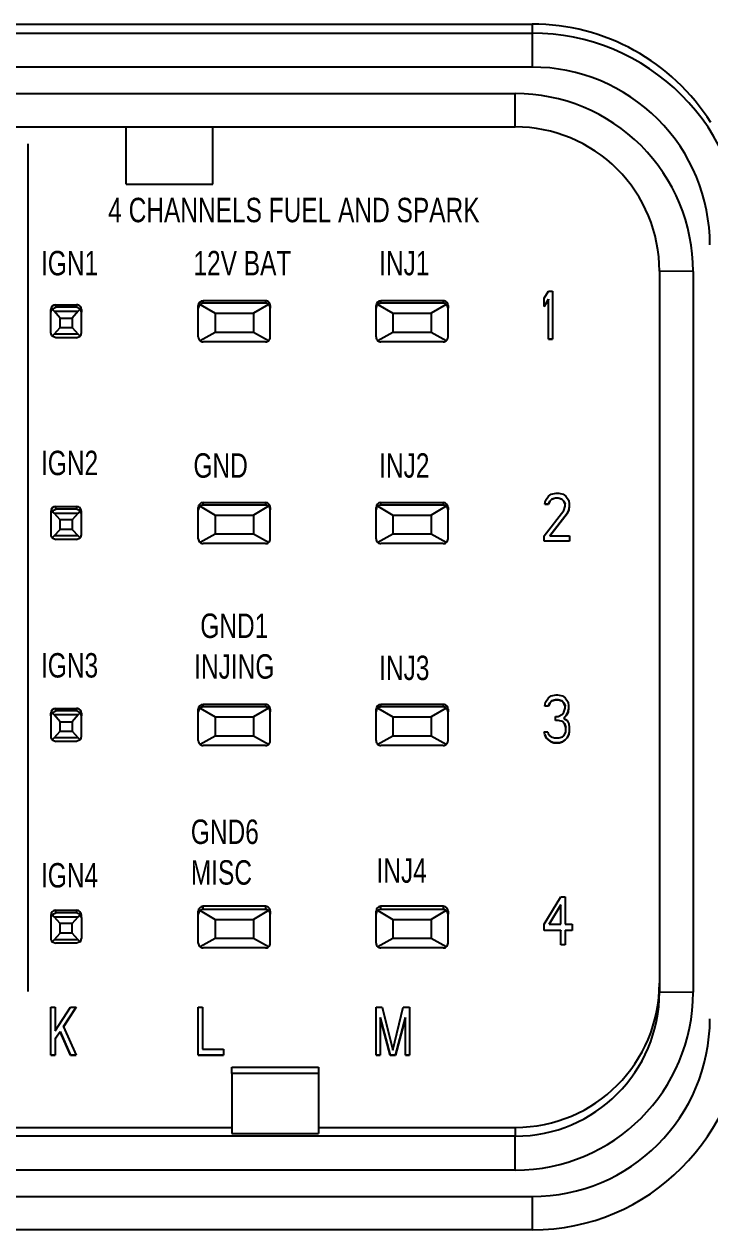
# Model space of a CAD drawing. Header units: inches. Extents: x -3.1 to 15.4, y 3.5 to 10.5.
# Drawn here: x 13.077 to 13.639, y 8.738 to 9.726 of the extents above; entities that cross this region are included whole.
import ezdxf

# ---------------------------------------------------------------- set-up
doc = ezdxf.new("R2010")
doc.units = ezdxf.units.IN
doc.header["$MEASUREMENT"] = 0
doc.layers.get('0').update_dxf_attribs({"linetype": 'CONTINUOUS'})
doc.layers.add('TAGS', color=1, linetype='CONTINUOUS')
doc.styles.get("Standard").update_dxf_attribs({"font": 'txt', "width": 0.75})

msp = doc.modelspace()

# ---------------------------------------------------------------- linework, layer by layer
at = {"color": 7, "linetype": 'Continuous'}
for p, q in [((12.87762, 9.72587), (13.49289, 9.72587)), ((13.49289, 9.72587), (13.49289, 9.71843)), ((12.12675, 9.71843), (13.49289, 9.71843)), ((13.49289, 9.71843), (13.49289, 9.69063)), ((13.49289, 9.69063), (12.12675, 9.69063)), ((12.14053, 9.66898), (13.47911, 9.66898)), ((13.47911, 9.64166), (13.47911, 9.66898)), ((12.14053, 9.64166), (13.47911, 9.64166)), ((13.16022, 9.59467), (13.16022, 9.64166)), ((13.23108, 9.59467), (13.23108, 9.64166)), ((13.16022, 9.59467), (13.23108, 9.59467)), ((13.62478, 9.52332), (13.59722, 9.52356)), ((13.59722, 9.52356), (13.59722, 8.93303)), ((13.62478, 9.52332), (13.62478, 8.93279)), ((13.50274, 9.50125), (13.50618, 9.50712)), ((13.50618, 9.50712), (13.50963, 9.50712)), ((13.50963, 9.50712), (13.50963, 9.46775)), ((13.0985, 9.48996), (13.0985, 9.49206)), ((13.09943, 9.49247), (13.10244, 9.49398)), ((13.10122, 9.49074), (13.09943, 9.49247)), ((13.10244, 9.49398), (13.10244, 9.496)), ((13.10244, 9.496), (13.11957, 9.496)), ((13.11957, 9.49398), (13.10244, 9.49398)), ((13.11957, 9.496), (13.11957, 9.49398)), ((13.12258, 9.49247), (13.11957, 9.49398)), ((13.12258, 9.49247), (13.12078, 9.49074)), ((13.1235, 9.49206), (13.1235, 9.48996)), ((13.21927, 9.49325), (13.21927, 9.49531)), ((13.21927, 9.46963), (13.21927, 9.49325)), ((13.22076, 9.49631), (13.23305, 9.48907)), ((13.22321, 9.49718), (13.22321, 9.49924)), ((13.27439, 9.49924), (13.22321, 9.49924)), ((13.27439, 9.49718), (13.22321, 9.49718)), ((13.27684, 9.49631), (13.26455, 9.48907)), ((13.27439, 9.49924), (13.27439, 9.49718)), ((13.27833, 9.49531), (13.27833, 9.49325)), ((13.27833, 9.46963), (13.27833, 9.49325)), ((13.36494, 9.49325), (13.36494, 9.49531)), ((13.36494, 9.46963), (13.36494, 9.49325)), ((13.36643, 9.49631), (13.37872, 9.48907)), ((13.36888, 9.49718), (13.36888, 9.49924)), ((13.42006, 9.49924), (13.36888, 9.49924)), ((13.42006, 9.49718), (13.36888, 9.49718)), ((13.42251, 9.49631), (13.41022, 9.48907)), ((13.42006, 9.49924), (13.42006, 9.49718)), ((13.424, 9.49531), (13.424, 9.49325)), ((13.424, 9.46963), (13.424, 9.49325)), ((13.50274, 9.49455), (13.50274, 9.50125)), ((13.50274, 9.49466), (13.50618, 9.50052)), ((13.50618, 9.50042), (13.50274, 9.49455)), ((13.50618, 9.50052), (13.50618, 9.50042)), ((13.50618, 9.46775), (13.50618, 9.50042)), ((13.0985, 9.47284), (13.0985, 9.48996)), ((13.10608, 9.4851), (13.10122, 9.49074)), ((13.10122, 9.49074), (13.12078, 9.49074)), ((13.10608, 9.47729), (13.10608, 9.4851)), ((13.10608, 9.4851), (13.11593, 9.4851)), ((13.12078, 9.49074), (13.11593, 9.4851)), ((13.11593, 9.4851), (13.11593, 9.47729)), ((13.1235, 9.47284), (13.1235, 9.48996)), ((13.23305, 9.48907), (13.26455, 9.48907)), ((13.23305, 9.48907), (13.23305, 9.47332)), ((13.26455, 9.48907), (13.26455, 9.47332)), ((13.37872, 9.48907), (13.41022, 9.48907)), ((13.37872, 9.48907), (13.37872, 9.47332)), ((13.41022, 9.48907), (13.41022, 9.47332)), ((13.10122, 9.47191), (13.10608, 9.47729)), ((13.10608, 9.47729), (13.11593, 9.47729)), ((13.11593, 9.47729), (13.12078, 9.47191)), ((13.23305, 9.47332), (13.22076, 9.46651)), ((13.26455, 9.47332), (13.23305, 9.47332)), ((13.27684, 9.46651), (13.26455, 9.47332)), ((13.37872, 9.47332), (13.36643, 9.46651)), ((13.41022, 9.47332), (13.37872, 9.47332)), ((13.42251, 9.46651), (13.41022, 9.47332)), ((13.10122, 9.47191), (13.09943, 9.47028)), ((13.10244, 9.46898), (13.09943, 9.47028)), ((13.12078, 9.47191), (13.10122, 9.47191)), ((13.11957, 9.46898), (13.10244, 9.46898)), ((13.11957, 9.46898), (13.12258, 9.47028)), ((13.12258, 9.47028), (13.12078, 9.47191)), ((13.27439, 9.46569), (13.22321, 9.46569)), ((13.42006, 9.46569), (13.36888, 9.46569)), ((13.50618, 9.46785), (13.50963, 9.46785)), ((13.50963, 9.46775), (13.50618, 9.46775)), ((13.50341, 9.33256), (13.50379, 9.33577)), ((13.50379, 9.33577), (13.50618, 9.33926)), ((13.50618, 9.33926), (13.50848, 9.34093)), ((13.50618, 9.33266), (13.50733, 9.33517)), ((13.50733, 9.33507), (13.50618, 9.33256)), ((13.50733, 9.33517), (13.50905, 9.33685)), ((13.50905, 9.33674), (13.50733, 9.33507)), ((13.50733, 9.33517), (13.50733, 9.33507)), ((13.50848, 9.34093), (13.5125, 9.34177)), ((13.50905, 9.33685), (13.51192, 9.33769)), ((13.51192, 9.33758), (13.50905, 9.33674)), ((13.50905, 9.33685), (13.50905, 9.33674)), ((13.51192, 9.33769), (13.51192, 9.33758)), ((13.51192, 9.33769), (13.51422, 9.33769)), ((13.51422, 9.33758), (13.51192, 9.33758)), ((13.5125, 9.34177), (13.51479, 9.34177)), ((13.51422, 9.33769), (13.51422, 9.33758)), ((13.51422, 9.33769), (13.51709, 9.33685)), ((13.51709, 9.33674), (13.51422, 9.33758)), ((13.51479, 9.34177), (13.51824, 9.34093)), ((13.51709, 9.33685), (13.51709, 9.33674)), ((13.51709, 9.33685), (13.51881, 9.33517)), ((13.51881, 9.33507), (13.51709, 9.33674)), ((13.51824, 9.34093), (13.52053, 9.33926)), ((13.51881, 9.33517), (13.51881, 9.33507)), ((13.51881, 9.33517), (13.51996, 9.33266)), ((13.51996, 9.33256), (13.51881, 9.33507)), ((13.52053, 9.33926), (13.52293, 9.33576)), ((13.52293, 9.33576), (13.52336, 9.33256)), ((13.0985, 9.32671), (13.0985, 9.32462)), ((13.0985, 9.32462), (13.0985, 9.30749)), ((13.09943, 9.32712), (13.10244, 9.32863)), ((13.09943, 9.32713), (13.10122, 9.32539)), ((13.10608, 9.31975), (13.10122, 9.32539)), ((13.10122, 9.32539), (13.12078, 9.32539)), ((13.10244, 9.32863), (13.10244, 9.33065)), ((13.10244, 9.33065), (13.11957, 9.33065)), ((13.11957, 9.32863), (13.10244, 9.32863)), ((13.12078, 9.32539), (13.11593, 9.31975)), ((13.11957, 9.33065), (13.11957, 9.32863)), ((13.12258, 9.32713), (13.11957, 9.32863)), ((13.12078, 9.32539), (13.12258, 9.32713)), ((13.1235, 9.32462), (13.1235, 9.32671)), ((13.1235, 9.30749), (13.1235, 9.32462)), ((13.21927, 9.3279), (13.21927, 9.32996)), ((13.21927, 9.30428), (13.21927, 9.3279)), ((13.22076, 9.33096), (13.23305, 9.32372)), ((13.22321, 9.33183), (13.22321, 9.3339)), ((13.22321, 9.3339), (13.27439, 9.3339)), ((13.27439, 9.33183), (13.22321, 9.33183)), ((13.27684, 9.33096), (13.26455, 9.32372)), ((13.27439, 9.3339), (13.27439, 9.33183)), ((13.27833, 9.32996), (13.27833, 9.3279)), ((13.27833, 9.30428), (13.27833, 9.3279)), ((13.36494, 9.3279), (13.36494, 9.32996)), ((13.36494, 9.30428), (13.36494, 9.3279)), ((13.36643, 9.33096), (13.37872, 9.32372)), ((13.36888, 9.33183), (13.36888, 9.3339)), ((13.36888, 9.3339), (13.42006, 9.3339)), ((13.42006, 9.33183), (13.36888, 9.33183)), ((13.42251, 9.33096), (13.41022, 9.32372)), ((13.42006, 9.3339), (13.42006, 9.33183)), ((13.424, 9.32996), (13.424, 9.3279)), ((13.424, 9.30428), (13.424, 9.3279)), ((13.50274, 9.30659), (13.51881, 9.32753)), ((13.50331, 9.33266), (13.50618, 9.33266)), ((13.50618, 9.33256), (13.50341, 9.33256)), ((13.50618, 9.33266), (13.50618, 9.33256)), ((13.50733, 9.30669), (13.52168, 9.32512)), ((13.52168, 9.32502), (13.50733, 9.30659)), ((13.51881, 9.32753), (13.51996, 9.33088)), ((13.51996, 9.33266), (13.51996, 9.33256)), ((13.51996, 9.33088), (13.51996, 9.33256)), ((13.52292, 9.32772), (13.52168, 9.32502)), ((13.52168, 9.32512), (13.52283, 9.32763)), ((13.52168, 9.32512), (13.52168, 9.32502)), ((13.52283, 9.32763), (13.52341, 9.33098)), ((13.52283, 9.32763), (13.52287, 9.32773)), ((13.52336, 9.33088), (13.52292, 9.32772)), ((13.52336, 9.33256), (13.52336, 9.33088)), ((13.10608, 9.31194), (13.10608, 9.31975)), ((13.11593, 9.31975), (13.10608, 9.31975)), ((13.11593, 9.31975), (13.11593, 9.31194)), ((13.23305, 9.32372), (13.26455, 9.32372)), ((13.23305, 9.32372), (13.23305, 9.30797)), ((13.26455, 9.32372), (13.26455, 9.30797)), ((13.37872, 9.32372), (13.41022, 9.32372)), ((13.37872, 9.32372), (13.37872, 9.30797)), ((13.41022, 9.32372), (13.41022, 9.30797)), ((13.09943, 9.30493), (13.10122, 9.30657)), ((13.09943, 9.30493), (13.10244, 9.30363)), ((13.10122, 9.30657), (13.10608, 9.31194)), ((13.12078, 9.30657), (13.10122, 9.30657)), ((13.11593, 9.31194), (13.10608, 9.31194)), ((13.11593, 9.31194), (13.12078, 9.30657)), ((13.11957, 9.30363), (13.12258, 9.30493)), ((13.12078, 9.30657), (13.12258, 9.30493)), ((13.23305, 9.30797), (13.22076, 9.30117)), ((13.26455, 9.30797), (13.23305, 9.30797)), ((13.27684, 9.30117), (13.26455, 9.30797)), ((13.37872, 9.30797), (13.36643, 9.30117)), ((13.41022, 9.30797), (13.37872, 9.30797)), ((13.42251, 9.30117), (13.41022, 9.30797)), ((13.50274, 9.3024), (13.50274, 9.30659)), ((13.50733, 9.30669), (13.50733, 9.30659)), ((13.50733, 9.30659), (13.52341, 9.30659)), ((13.52341, 9.30659), (13.52341, 9.3024)), ((13.11957, 9.30363), (13.10244, 9.30363)), ((13.27439, 9.30034), (13.22321, 9.30034)), ((13.42006, 9.30034), (13.36888, 9.30034)), ((13.50274, 9.3025), (13.52341, 9.3025)), ((13.52341, 9.3024), (13.50274, 9.3024)), ((13.50848, 9.17558), (13.5125, 9.17642)), ((13.5125, 9.17642), (13.51365, 9.17642)), ((13.51365, 9.17642), (13.51766, 9.17558)), ((13.22321, 9.16649), (13.22321, 9.16855)), ((13.27439, 9.16855), (13.22321, 9.16855)), ((13.27439, 9.16649), (13.22321, 9.16649)), ((13.27439, 9.16855), (13.27439, 9.16649)), ((13.36888, 9.16649), (13.36888, 9.16855)), ((13.42006, 9.16855), (13.36888, 9.16855)), ((13.42006, 9.16649), (13.36888, 9.16649)), ((13.42006, 9.16855), (13.42006, 9.16649)), ((13.50331, 9.16731), (13.50618, 9.16731)), ((13.50341, 9.16721), (13.50379, 9.17042)), ((13.50618, 9.16721), (13.50341, 9.16721)), ((13.50379, 9.17042), (13.50618, 9.17391)), ((13.50618, 9.17391), (13.50848, 9.17558)), ((13.50618, 9.16731), (13.50733, 9.16982)), ((13.50733, 9.16972), (13.50618, 9.16721)), ((13.50618, 9.16731), (13.50618, 9.16721)), ((13.50733, 9.16982), (13.50905, 9.1715)), ((13.50905, 9.1714), (13.50733, 9.16972)), ((13.50733, 9.16982), (13.50733, 9.16972)), ((13.50905, 9.1715), (13.51192, 9.17234)), ((13.51192, 9.17223), (13.50905, 9.1714)), ((13.50905, 9.1715), (13.50905, 9.1714)), ((13.51192, 9.17234), (13.51192, 9.17223)), ((13.51192, 9.17234), (13.51422, 9.17234)), ((13.51422, 9.17223), (13.51192, 9.17223)), ((13.51422, 9.17234), (13.51422, 9.17223)), ((13.51422, 9.17234), (13.51709, 9.1715)), ((13.51709, 9.1714), (13.51422, 9.17223)), ((13.51709, 9.1715), (13.51709, 9.1714)), ((13.51709, 9.1715), (13.51881, 9.16982)), ((13.51881, 9.16972), (13.51709, 9.1714)), ((13.51766, 9.17558), (13.51996, 9.17391)), ((13.51881, 9.16982), (13.51881, 9.16972)), ((13.51881, 9.16982), (13.51996, 9.16731)), ((13.51996, 9.16721), (13.51881, 9.16972)), ((13.51996, 9.17391), (13.52236, 9.17041)), ((13.51996, 9.16731), (13.51996, 9.16721)), ((13.51996, 9.16553), (13.51996, 9.16721)), ((13.52236, 9.17041), (13.52278, 9.16721)), ((13.52278, 9.16721), (13.52278, 9.16553)), ((13.0985, 9.15927), (13.0985, 9.16136)), ((13.0985, 9.15927), (13.0985, 9.14214)), ((13.09943, 9.16178), (13.10244, 9.16328)), ((13.10122, 9.16004), (13.09943, 9.16178)), ((13.10608, 9.1544), (13.10122, 9.16004)), ((13.12078, 9.16004), (13.10122, 9.16004)), ((13.10244, 9.16328), (13.10244, 9.1653)), ((13.10244, 9.1653), (13.11957, 9.1653)), ((13.11957, 9.16328), (13.10244, 9.16328)), ((13.12078, 9.16004), (13.11593, 9.1544)), ((13.11957, 9.1653), (13.11957, 9.16328)), ((13.12258, 9.16178), (13.11957, 9.16328)), ((13.12258, 9.16178), (13.12078, 9.16004)), ((13.1235, 9.16136), (13.1235, 9.15927)), ((13.1235, 9.14214), (13.1235, 9.15927)), ((13.21927, 9.16255), (13.21927, 9.16461)), ((13.21927, 9.13893), (13.21927, 9.16255)), ((13.22076, 9.16561), (13.23305, 9.15837)), ((13.23305, 9.15837), (13.26455, 9.15837)), ((13.23305, 9.15837), (13.23305, 9.14263)), ((13.27684, 9.16561), (13.26455, 9.15837)), ((13.26455, 9.15837), (13.26455, 9.14263)), ((13.27833, 9.16461), (13.27833, 9.16255)), ((13.27833, 9.13893), (13.27833, 9.16255)), ((13.36494, 9.16255), (13.36494, 9.16461)), ((13.36494, 9.13893), (13.36494, 9.16255)), ((13.36643, 9.16561), (13.37872, 9.15837)), ((13.37872, 9.15837), (13.41022, 9.15837)), ((13.37872, 9.15837), (13.37872, 9.14263)), ((13.42251, 9.16561), (13.41022, 9.15837)), ((13.41022, 9.15837), (13.41022, 9.14263)), ((13.424, 9.16461), (13.424, 9.16255)), ((13.424, 9.13893), (13.424, 9.16255)), ((13.51192, 9.15883), (13.51422, 9.15883)), ((13.51192, 9.15548), (13.51192, 9.15883)), ((13.51422, 9.15883), (13.51766, 9.16051)), ((13.51766, 9.16051), (13.51881, 9.16218)), ((13.51881, 9.16218), (13.51996, 9.16553)), ((13.51881, 9.15726), (13.52111, 9.15977)), ((13.52111, 9.15967), (13.51881, 9.15716)), ((13.51881, 9.15726), (13.51881, 9.15716)), ((13.51881, 9.15716), (13.52168, 9.15548)), ((13.52235, 9.16238), (13.52111, 9.15967)), ((13.52111, 9.15977), (13.52226, 9.16229)), ((13.52111, 9.15977), (13.52111, 9.15967)), ((13.52226, 9.16229), (13.52283, 9.16564)), ((13.52226, 9.16229), (13.52229, 9.16239)), ((13.52278, 9.16553), (13.52235, 9.16238)), ((13.10122, 9.14122), (13.10608, 9.1466)), ((13.10608, 9.1466), (13.10608, 9.1544)), ((13.10608, 9.1544), (13.11593, 9.1544)), ((13.10608, 9.1466), (13.11593, 9.1466)), ((13.11593, 9.1544), (13.11593, 9.1466)), ((13.11593, 9.1466), (13.12078, 9.14122)), ((13.50283, 9.14627), (13.5057, 9.14627)), ((13.50322, 9.14395), (13.50283, 9.14627)), ((13.5057, 9.14627), (13.50609, 9.14473)), ((13.51192, 9.15558), (13.51422, 9.15558)), ((13.51422, 9.15548), (13.51192, 9.15548)), ((13.51422, 9.15558), (13.51422, 9.15548)), ((13.51422, 9.15558), (13.51766, 9.15475)), ((13.51766, 9.15464), (13.51422, 9.15548)), ((13.51766, 9.15475), (13.51766, 9.15464)), ((13.51766, 9.15475), (13.51939, 9.15307)), ((13.51939, 9.15297), (13.51766, 9.15464)), ((13.51939, 9.15307), (13.51939, 9.15297)), ((13.51939, 9.15307), (13.52053, 9.14972)), ((13.52053, 9.14962), (13.51939, 9.15297)), ((13.52007, 9.14475), (13.52049, 9.14627)), ((13.52049, 9.14627), (13.52053, 9.14962)), ((13.52168, 9.15548), (13.52293, 9.15278)), ((13.52283, 9.14386), (13.52341, 9.14637)), ((13.52336, 9.14627), (13.52292, 9.14395)), ((13.52293, 9.15278), (13.52336, 9.14962)), ((13.52336, 9.14962), (13.52336, 9.14627)), ((13.10122, 9.14122), (13.09943, 9.13958)), ((13.09943, 9.13958), (13.10244, 9.13828)), ((13.12078, 9.14122), (13.10122, 9.14122)), ((13.11957, 9.13828), (13.10244, 9.13828)), ((13.12258, 9.13958), (13.11957, 9.13828)), ((13.12258, 9.13958), (13.12078, 9.14122)), ((13.23305, 9.14263), (13.22076, 9.13582)), ((13.26455, 9.14263), (13.23305, 9.14263)), ((13.27684, 9.13582), (13.26455, 9.14263)), ((13.37872, 9.14263), (13.36643, 9.13582)), ((13.41022, 9.14263), (13.37872, 9.14263)), ((13.42251, 9.13582), (13.41022, 9.14263)), ((13.50446, 9.14124), (13.50322, 9.14395)), ((13.50331, 9.14386), (13.50323, 9.14394)), ((13.50331, 9.14386), (13.50446, 9.14134)), ((13.50446, 9.14134), (13.50446, 9.14124)), ((13.50446, 9.14134), (13.50618, 9.13967)), ((13.50618, 9.13957), (13.50446, 9.14124)), ((13.50609, 9.14473), (13.50733, 9.14292)), ((13.50618, 9.13967), (13.50618, 9.13957)), ((13.50618, 9.13967), (13.50848, 9.13799)), ((13.50848, 9.13789), (13.50618, 9.13957)), ((13.50733, 9.14292), (13.50848, 9.14208)), ((13.50848, 9.14208), (13.51135, 9.14124)), ((13.50848, 9.13799), (13.50848, 9.13789)), ((13.50848, 9.13799), (13.51077, 9.13716)), ((13.51077, 9.13705), (13.50848, 9.13789)), ((13.51077, 9.13716), (13.51077, 9.13705)), ((13.51077, 9.13716), (13.51537, 9.13716)), ((13.51537, 9.13705), (13.51077, 9.13705)), ((13.51135, 9.14124), (13.51479, 9.14124)), ((13.51479, 9.14124), (13.51766, 9.14208)), ((13.51537, 9.13716), (13.51766, 9.13799)), ((13.51766, 9.13789), (13.51537, 9.13705)), ((13.51537, 9.13716), (13.51537, 9.13705)), ((13.51766, 9.14208), (13.51881, 9.14292)), ((13.51766, 9.13799), (13.51996, 9.13967)), ((13.51996, 9.13957), (13.51766, 9.13789)), ((13.51766, 9.13799), (13.51766, 9.13789)), ((13.51881, 9.14292), (13.52007, 9.14475)), ((13.51996, 9.13967), (13.52168, 9.14134)), ((13.52168, 9.14124), (13.51996, 9.13957)), ((13.51996, 9.13967), (13.51996, 9.13957)), ((13.52292, 9.14395), (13.52168, 9.14124)), ((13.52168, 9.14134), (13.52283, 9.14386)), ((13.52168, 9.14124), (13.52168, 9.14134)), ((13.52283, 9.14386), (13.52288, 9.14396)), ((13.27439, 9.13499), (13.22321, 9.13499)), ((13.42006, 9.13499), (13.36888, 9.13499)), ((13.50274, 8.98846), (13.51652, 9.01107)), ((13.51652, 9.01107), (13.51996, 9.01107)), ((13.51996, 9.01107), (13.51996, 8.98846)), ((13.10244, 8.99794), (13.10244, 8.99995)), ((13.10244, 8.99995), (13.11957, 8.99995)), ((13.11957, 8.99995), (13.11957, 8.99794)), ((13.21927, 8.99672), (13.21927, 8.99926)), ((13.22076, 8.99978), (13.23305, 8.99254)), ((13.22321, 9.00066), (13.22321, 9.0032)), ((13.27439, 9.0032), (13.22321, 9.0032)), ((13.27439, 9.00066), (13.22321, 9.00066)), ((13.27684, 8.99978), (13.26455, 8.99254)), ((13.27439, 9.0032), (13.27439, 9.00066)), ((13.27833, 8.99926), (13.27833, 8.99672)), ((13.36494, 8.99672), (13.36494, 8.99926)), ((13.36643, 8.99978), (13.37872, 8.99254)), ((13.36888, 9.00066), (13.36888, 9.0032)), ((13.42006, 9.0032), (13.36888, 9.0032)), ((13.42006, 9.00066), (13.36888, 9.00066)), ((13.42251, 8.99978), (13.41022, 8.99254)), ((13.42006, 9.0032), (13.42006, 9.00066)), ((13.424, 8.99926), (13.424, 8.99672)), ((13.50676, 8.98856), (13.51652, 9.00448)), ((13.51652, 9.00437), (13.50676, 8.98846)), ((13.51652, 9.00448), (13.51652, 9.00437)), ((13.51652, 8.98846), (13.51652, 9.00437)), ((13.0985, 8.99602), (13.0985, 8.99392)), ((13.0985, 8.99392), (13.0985, 8.97679)), ((13.09943, 8.99643), (13.10244, 8.99794)), ((13.09943, 8.99643), (13.10122, 8.9947)), ((13.10608, 8.98905), (13.10122, 8.9947)), ((13.10122, 8.9947), (13.12078, 8.9947)), ((13.11957, 8.99794), (13.10244, 8.99794)), ((13.10608, 8.98125), (13.10608, 8.98905)), ((13.11593, 8.98905), (13.10608, 8.98905)), ((13.11593, 8.98905), (13.12078, 8.9947)), ((13.11593, 8.98125), (13.11593, 8.98905)), ((13.12258, 8.99643), (13.11957, 8.99794)), ((13.12078, 8.9947), (13.12258, 8.99643)), ((13.1235, 8.99392), (13.1235, 8.99602)), ((13.1235, 8.99392), (13.1235, 8.97679)), ((13.21927, 8.9731), (13.21927, 8.99672)), ((13.23305, 8.99254), (13.26455, 8.99254)), ((13.23305, 8.99254), (13.23305, 8.9768)), ((13.26455, 8.99254), (13.26455, 8.9768)), ((13.27833, 8.9731), (13.27833, 8.99672)), ((13.36494, 8.9731), (13.36494, 8.99672)), ((13.37872, 8.99254), (13.41022, 8.99254)), ((13.37872, 8.99254), (13.37872, 8.9768)), ((13.41022, 8.99254), (13.41022, 8.9768)), ((13.424, 8.9731), (13.424, 8.99672)), ((13.50274, 8.98343), (13.50274, 8.98846)), ((13.50676, 8.98846), (13.50676, 8.98856)), ((13.50676, 8.98846), (13.51652, 8.98846)), ((13.51996, 8.98846), (13.5257, 8.98846)), ((13.5257, 8.98846), (13.5257, 8.98343)), ((13.10122, 8.97587), (13.10608, 8.98125)), ((13.11593, 8.98125), (13.10608, 8.98125)), ((13.12078, 8.97587), (13.11593, 8.98125)), ((13.50274, 8.98354), (13.51652, 8.98354)), ((13.51652, 8.98343), (13.50274, 8.98343)), ((13.51652, 8.98354), (13.51652, 8.98343)), ((13.51652, 8.97171), (13.51652, 8.98343)), ((13.51996, 8.98354), (13.51996, 8.98343)), ((13.51996, 8.98354), (13.5257, 8.98354)), ((13.51996, 8.98343), (13.51996, 8.97171)), ((13.5257, 8.98343), (13.51996, 8.98343)), ((13.09943, 8.97423), (13.10122, 8.97587)), ((13.09943, 8.97423), (13.10244, 8.97294)), ((13.12078, 8.97587), (13.10122, 8.97587)), ((13.11957, 8.97294), (13.10244, 8.97294)), ((13.12258, 8.97424), (13.11957, 8.97294)), ((13.12258, 8.97423), (13.12078, 8.97587)), ((13.23305, 8.9768), (13.22076, 8.96999)), ((13.27439, 8.96916), (13.22321, 8.96916)), ((13.26455, 8.9768), (13.23305, 8.9768)), ((13.27684, 8.96999), (13.26455, 8.9768)), ((13.37872, 8.9768), (13.36643, 8.96999)), ((13.42006, 8.96916), (13.36888, 8.96916)), ((13.41022, 8.9768), (13.37872, 8.9768)), ((13.42251, 8.96999), (13.41022, 8.9768)), ((13.51652, 8.97181), (13.51996, 8.97181)), ((13.51996, 8.97171), (13.51652, 8.97171)), ((13.59722, 8.93303), (13.62478, 8.93279)), ((13.0985, 8.92053), (13.10195, 8.92053)), ((13.0985, 8.88116), (13.0985, 8.92053)), ((13.10195, 8.90126), (13.11458, 8.92053)), ((13.10195, 8.92053), (13.10195, 8.90126)), ((13.10884, 8.90471), (13.11917, 8.92063)), ((13.11917, 8.92053), (13.10884, 8.90461)), ((13.11458, 8.92053), (13.11917, 8.92053)), ((13.21927, 8.92053), (13.22272, 8.92053)), ((13.21927, 8.88116), (13.21927, 8.92053)), ((13.22272, 8.92053), (13.22272, 8.88618)), ((13.36494, 8.92053), (13.37011, 8.92053)), ((13.36494, 8.88116), (13.36494, 8.92053)), ((13.37011, 8.92053), (13.37872, 8.88535)), ((13.37872, 8.88535), (13.38733, 8.92053)), ((13.38733, 8.92053), (13.3925, 8.92053)), ((13.3925, 8.92053), (13.3925, 8.88116)), ((13.36839, 8.91225), (13.36839, 8.91215)), ((13.36839, 8.91225), (13.37642, 8.88126)), ((13.36839, 8.91215), (13.36839, 8.88116)), ((13.37642, 8.88116), (13.36839, 8.91215)), ((13.38102, 8.88126), (13.38906, 8.91225)), ((13.38906, 8.91215), (13.38102, 8.88116)), ((13.38906, 8.91215), (13.38906, 8.91225)), ((13.38906, 8.88116), (13.38906, 8.91215)), ((13.10195, 8.89466), (13.10597, 8.90053)), ((13.10597, 8.90042), (13.10195, 8.89456)), ((13.10597, 8.90053), (13.10597, 8.90042)), ((13.10597, 8.90053), (13.11458, 8.88126)), ((13.11458, 8.88116), (13.10597, 8.90042)), ((13.10884, 8.90471), (13.10884, 8.90461)), ((13.10884, 8.90461), (13.11917, 8.88116)), ((13.10195, 8.89466), (13.10195, 8.89456)), ((13.10195, 8.89456), (13.10195, 8.88116)), ((13.0985, 8.88126), (13.10195, 8.88126)), ((13.10195, 8.88116), (13.0985, 8.88116)), ((13.11458, 8.88126), (13.11458, 8.88116)), ((13.11458, 8.88126), (13.11917, 8.88126)), ((13.11917, 8.88116), (13.11458, 8.88116)), ((13.21927, 8.88126), (13.23994, 8.88126)), ((13.23994, 8.88116), (13.21927, 8.88116)), ((13.22272, 8.88618), (13.23994, 8.88618)), ((13.23994, 8.88618), (13.23994, 8.88116)), ((13.36494, 8.88126), (13.36839, 8.88126)), ((13.36839, 8.88116), (13.36494, 8.88116)), ((13.37642, 8.88126), (13.37642, 8.88116)), ((13.37642, 8.88126), (13.38102, 8.88126)), ((13.38102, 8.88116), (13.37642, 8.88116)), ((13.38102, 8.88126), (13.38102, 8.88116)), ((13.38906, 8.88126), (13.3925, 8.88126)), ((13.3925, 8.88116), (13.38906, 8.88116)), ((13.24683, 8.86635), (13.24683, 8.87132)), ((13.24683, 8.87132), (13.3177, 8.87132)), ((13.3177, 8.87132), (13.3177, 8.86635)), ((13.3177, 8.86635), (13.24683, 8.86635)), ((13.24683, 8.86635), (13.24683, 8.81714)), ((13.3177, 8.86635), (13.3177, 8.81714)), ((12.861, 8.8221), (13.24683, 8.8221)), ((13.3177, 8.8221), (13.47911, 8.8221)), ((13.47911, 8.8221), (13.47911, 8.81492)), ((13.47911, 8.81492), (12.14053, 8.81492)), ((13.24683, 8.81714), (13.3177, 8.81714)), ((13.47911, 8.78713), (13.47911, 8.81492)), ((13.47911, 8.78713), (12.14053, 8.78713)), ((12.12675, 8.76547), (13.49289, 8.76547)), ((13.49289, 8.76547), (13.49289, 8.73816)), ((13.49289, 8.73816), (12.12675, 8.73816))]:
    msp.add_line(p, q, dxfattribs=at)
for centre, radius, start, end in [((13.49289, 9.55264), 0.17323, 32.28375, 90.00037), ((13.4929, 9.54521), 0.17323, 0.00109, 90.00109), ((13.4929, 9.54497), 0.14567, 0.00109, 90.00109), ((13.47912, 9.52332), 0.14567, 0.00109, 90.00109), ((13.47912, 9.52356), 0.11811, 0.00109, 90.00109), ((13.10244, 9.49206), 0.00394, 89.99891, 179.99891), ((13.10234, 9.48998), 0.00383, 139.403, 180.24937), ((13.11957, 9.49206), 0.00394, 0.00109, 90.00109), ((13.11965, 9.48997), 0.00385, 359.90586, 40.52778), ((13.22321, 9.49531), 0.00394, 89.99891, 179.99891), ((13.22313, 9.49326), 0.00386, 127.88256, 180.14405), ((13.22321, 9.49334), 0.00384, 89.97241, 129.51952), ((13.27439, 9.49531), 0.00394, 0.00109, 90.00109), ((13.2746, 9.49391), 0.00328, 46.91416, 93.5939), ((13.27446, 9.49325), 0.00387, 359.87322, 52.10016), ((13.36888, 9.49531), 0.00394, 89.99891, 179.99891), ((13.3688, 9.49326), 0.00386, 127.88256, 180.14405), ((13.36888, 9.49334), 0.00384, 89.97241, 129.51952), ((13.42006, 9.49531), 0.00394, 0.00109, 90.00109), ((13.42026, 9.49391), 0.00328, 46.91416, 93.5939), ((13.42013, 9.49325), 0.00387, 359.87322, 52.10016), ((13.10253, 9.47284), 0.00402, 180.09151, 219.61212), ((13.11948, 9.47284), 0.00402, 320.38787, 359.90849), ((13.22328, 9.46963), 0.00401, 180.12436, 231.09152), ((13.22321, 9.46972), 0.00404, 232.68683, 269.99566), ((13.2746, 9.46911), 0.00343, 266.53542, 310.78209), ((13.27432, 9.46963), 0.00401, 308.92535, 359.85878), ((13.36895, 9.46963), 0.00401, 180.12436, 231.09152), ((13.36888, 9.46972), 0.00404, 232.68683, 269.99566), ((13.42027, 9.46911), 0.00343, 266.53542, 310.78209), ((13.41998, 9.46963), 0.00401, 308.92535, 359.85878), ((13.10244, 9.32671), 0.00394, 89.99891, 179.99891), ((13.10236, 9.32462), 0.00385, 139.47221, 180.09415), ((13.11957, 9.32671), 0.00394, 0.00109, 90.00109), ((13.11965, 9.32462), 0.00385, 359.90586, 40.52778), ((13.22321, 9.32996), 0.00394, 89.99891, 179.99891), ((13.22313, 9.32791), 0.00386, 127.88256, 180.14405), ((13.22321, 9.32799), 0.00384, 89.97241, 129.51952), ((13.27439, 9.32996), 0.00394, 0.00109, 90.00109), ((13.2746, 9.32856), 0.00328, 46.91416, 93.5939), ((13.27446, 9.32791), 0.00387, 359.87322, 52.10016), ((13.36888, 9.32996), 0.00394, 89.99891, 179.99891), ((13.3688, 9.32791), 0.00386, 127.88256, 180.14405), ((13.36888, 9.32799), 0.00384, 89.97241, 129.51952), ((13.42006, 9.32996), 0.00394, 0.00109, 90.00109), ((13.42026, 9.32856), 0.00328, 46.91416, 93.5939), ((13.42013, 9.32791), 0.00387, 359.87322, 52.10016), ((13.10253, 9.3075), 0.00402, 180.09151, 219.61212), ((13.11948, 9.3075), 0.00402, 320.38787, 359.90849), ((13.22328, 9.30429), 0.00401, 180.12436, 231.09152), ((13.22321, 9.30438), 0.00404, 232.68683, 269.99566), ((13.2746, 9.30376), 0.00343, 266.53542, 310.78209), ((13.27432, 9.30429), 0.00401, 308.92535, 359.85878), ((13.36895, 9.30429), 0.00401, 180.12436, 231.09152), ((13.36888, 9.30438), 0.00404, 232.68683, 269.99566), ((13.42027, 9.30376), 0.00343, 266.53542, 310.78209), ((13.41998, 9.30429), 0.00401, 308.92535, 359.85878), ((13.22321, 9.16461), 0.00394, 89.99891, 179.99891), ((13.22321, 9.16265), 0.00384, 89.97241, 129.51952), ((13.27439, 9.16461), 0.00394, 0.00109, 90.00109), ((13.2746, 9.16321), 0.00328, 46.91416, 93.5939), ((13.36888, 9.16461), 0.00394, 89.99891, 179.99891), ((13.36888, 9.16265), 0.00384, 89.97241, 129.51952), ((13.42006, 9.16461), 0.00394, 0.00109, 90.00109), ((13.42026, 9.16321), 0.00328, 46.91416, 93.5939), ((13.10244, 9.16136), 0.00394, 89.99891, 179.99891), ((13.10236, 9.15927), 0.00385, 139.47221, 180.09415), ((13.11957, 9.16136), 0.00394, 0.00109, 90.00109), ((13.11965, 9.15927), 0.00385, 359.90586, 40.52778), ((13.22313, 9.16256), 0.00386, 127.88256, 180.14405), ((13.27446, 9.16256), 0.00387, 359.87322, 52.10016), ((13.3688, 9.16256), 0.00386, 127.88256, 180.14405), ((13.42013, 9.16256), 0.00387, 359.87322, 52.10016), ((13.10253, 9.14215), 0.00402, 180.09151, 219.61212), ((13.11948, 9.14215), 0.00402, 320.38787, 359.90849), ((13.22328, 9.13894), 0.00401, 180.12436, 231.09152), ((13.27432, 9.13894), 0.00401, 308.92535, 359.85878), ((13.36895, 9.13894), 0.00401, 180.12436, 231.09152), ((13.41998, 9.13894), 0.00401, 308.92535, 359.85878), ((13.22321, 9.13903), 0.00404, 232.68683, 269.99566), ((13.2746, 9.13841), 0.00343, 266.53542, 310.78209), ((13.36888, 9.13903), 0.00404, 232.68683, 269.99566), ((13.42027, 9.13841), 0.00343, 266.53542, 310.78209), ((13.10244, 8.99602), 0.00394, 89.99891, 179.99891), ((13.11957, 8.99602), 0.00394, 0.00109, 90.00109), ((13.22321, 8.99926), 0.00394, 89.99891, 179.99891), ((13.22313, 8.99673), 0.00386, 127.88256, 180.14405), ((13.22321, 8.99682), 0.00384, 89.97241, 129.51952), ((13.27439, 8.99926), 0.00394, 0.00109, 90.00109), ((13.2746, 8.99738), 0.00328, 46.91416, 93.5939), ((13.27446, 8.99673), 0.00387, 359.87322, 52.10016), ((13.36888, 8.99926), 0.00394, 89.99891, 179.99891), ((13.3688, 8.99673), 0.00386, 127.88256, 180.14405), ((13.36888, 8.99682), 0.00384, 89.97241, 129.51952), ((13.42006, 8.99926), 0.00394, 0.00109, 90.00109), ((13.42026, 8.99738), 0.00328, 46.91416, 93.5939), ((13.42013, 8.99673), 0.00387, 359.87322, 52.10016), ((13.10236, 8.99393), 0.00385, 139.47221, 180.09415), ((13.11965, 8.99393), 0.00385, 359.90586, 40.52778), ((13.10253, 8.9768), 0.00402, 180.09151, 219.61212), ((13.11948, 8.9768), 0.00402, 320.38787, 359.90849), ((13.22328, 8.97311), 0.00401, 180.12436, 231.09152), ((13.22321, 8.9732), 0.00404, 232.68683, 269.99566), ((13.2746, 8.97258), 0.00343, 266.53542, 310.78209), ((13.27432, 8.97311), 0.00401, 308.92535, 359.85878), ((13.36895, 8.97311), 0.00401, 180.12436, 231.09152), ((13.36888, 8.9732), 0.00404, 232.68683, 269.99566), ((13.42027, 8.97258), 0.00343, 266.53542, 310.78209), ((13.41998, 8.97311), 0.00401, 308.92535, 359.85878), ((13.47912, 8.94021), 0.11811, 269.99891, 359.99891), ((13.47912, 8.93303), 0.11811, 269.99891, 359.99891), ((13.47912, 8.93279), 0.14567, 269.99891, 359.99891), ((13.4929, 8.91138), 0.17323, 269.99891, 359.99891), ((13.4929, 8.91114), 0.14567, 269.99891, 359.99891)]:
    msp.add_arc(centre, radius, start, end, dxfattribs=at)
at = {"layer": 'TAGS'}
msp.add_line((13.07952, 9.62772), (13.07952, 8.93345), dxfattribs=at)

# ---------------------------------------------------------------- texts
at = {"char_height": 0.02, "attachment_point": 1}
for s, insert, width in [('{IGN1}', (13.09039, 9.54008), 0.058101), ('{12V BAT}', (13.21532, 9.54008), 0.106723), ('{INJ1}', (13.36749, 9.54008), 0.058101), ('{IGN2}', (13.09039, 9.37639), 0.058101), ('{GND}', (13.21532, 9.37431), 0.058101), ('{INJ2}', (13.36749, 9.37431), 0.058101), ('{\\pxqc;GND1\\PINJING}', (13.13177, 9.24303), 0.2340563), ('{IGN3}', (13.09039, 9.21062), 0.058101), ('{INJ3}', (13.36749, 9.20855), 0.058101), ('{GND6\\PMISC}', (13.21318, 9.07429), 0.058101), ('{IGN4}', (13.09039, 9.03864), 0.058101), ('{INJ4}', (13.36535, 9.04249), 0.058101)]:
    msp.add_mtext(s, dxfattribs=dict(at, insert=insert, width=width))
at = {"layer": 'TAGS', "insert": (13.14548, 9.58359), "char_height": 0.02, "width": 0.5290378, "attachment_point": 1}
msp.add_mtext('{4 CHANNELS FUEL AND SPARK}', dxfattribs=at)

doc.saveas('drawing.dxf')
